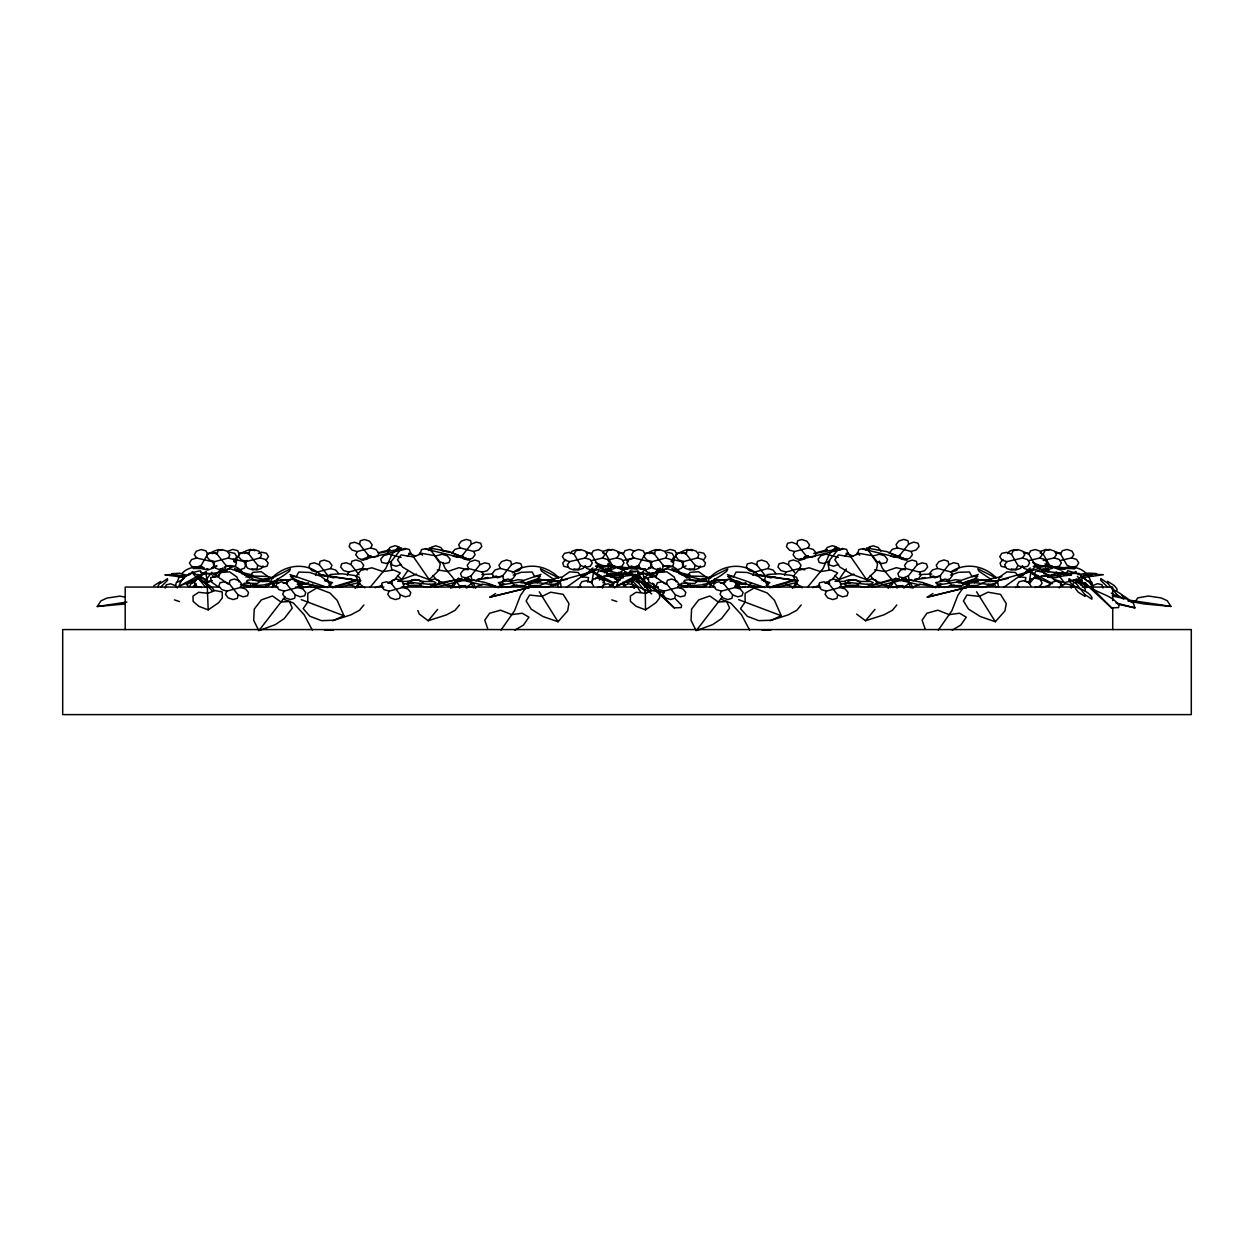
<?xml version="1.0" encoding="UTF-8"?>
<svg xmlns="http://www.w3.org/2000/svg" width="1254" height="1254" viewBox="0 0 1254 1254"><rect width="100%" height="100%" fill="white"/><g stroke="black" fill="none" stroke-linecap="round" stroke-linejoin="round"><path stroke-width="1.5" d="M591.857 582.859L593.424 572.717L594.662 572.545M1029.189 582.859L1030.757 572.717L1031.995 572.545M157.643 586.919L160.653 581.433L153.803 585.775M189.37 586.809L192.379 581.323L186.877 584.552M219.058 576.307L219.826 571.871L229.827 568.72L242.978 572.812L249.703 578.172M656.14 577.796L657.159 571.871L667.159 568.72L680.311 572.812L687.035 578.172M1029.33 583.659L1035.208 576.464M177.347 587.907L175.623 585.728L176.344 582.311L180.56 581.041M217.161 554.237L217.882 550.819L222.099 549.55L227.146 551.258L229.795 554.848L228.369 558.03L214.779 561.604L209.669 560.146L206.722 556.635L207.803 553.327L212.208 552.309L217.161 554.237L225.986 565.397L230.924 567.325L235.344 566.322L236.426 562.999L233.463 559.488L228.369 558.03M225.986 565.397L225.265 568.83L221.049 570.084L216.001 568.375L213.352 564.802L214.779 561.604M229.294 583.721L229.999 580.304L234.232 579.034L239.263 580.743L241.912 584.333L240.486 587.515L226.896 591.089L221.801 589.631L218.854 586.12L219.92 582.812L224.341 581.793L229.294 583.721L238.103 594.882L243.057 596.81L247.477 595.807L248.543 592.484L245.596 588.988L240.486 587.515M238.103 594.882L237.382 598.315L233.166 599.569L228.134 597.86L225.469 594.286L226.896 591.089M248.888 554.127L249.609 550.694L253.825 549.44L258.873 551.149L261.522 554.723L260.095 557.92L246.505 561.494L241.395 560.021L238.448 556.525L239.53 553.202L243.934 552.199L248.888 554.127L257.713 565.288L262.65 567.216L267.071 566.197L268.152 562.889L265.19 559.378L260.095 557.92M257.713 565.288L256.992 568.705L252.759 569.974L247.728 568.266L245.079 564.676L246.505 561.494M286.508 583.721L287.229 580.304L291.445 579.034L296.493 580.743L299.142 584.333L297.715 587.515L284.125 591.089L279.015 589.631L276.068 586.12L277.134 582.812L281.554 581.793L286.508 583.721L295.317 594.882L300.27 596.81L304.691 595.807L305.772 592.484L302.81 588.988L297.715 587.515M295.317 594.882L294.612 598.315L290.379 599.569L285.348 597.86L282.699 594.286L284.125 591.089M319.362 564.77L320.083 561.337L324.3 560.083L329.332 561.776L331.981 565.366L330.57 568.548L316.98 572.137L311.87 570.664L308.923 567.153L309.989 563.845L314.409 562.827L319.362 564.77L328.172 575.915L333.125 577.859L336.072 577.185M327.466 579.348L328.172 575.915M351.089 564.645L351.81 561.228L356.026 559.958L361.058 561.667L363.707 565.256L362.296 568.438L348.706 572.028L343.596 570.554L340.649 567.043L341.715 563.736L346.135 562.717L351.089 564.645L359.036 574.724M359.569 544.189L360.29 540.772L364.506 539.502L369.538 541.211L372.187 544.8L370.776 547.982L357.186 551.556L352.076 550.098L349.129 546.587L350.195 543.28L354.616 542.261L359.569 544.189L368.378 555.35L373.331 557.278L377.752 556.274L378.818 552.951L375.871 549.456L370.776 547.982M368.378 555.35L367.657 558.782L363.441 560.036L358.409 558.328L355.76 554.754L357.186 551.556M391.546 583.721L392.267 580.304L396.483 579.034L401.515 580.743L404.164 584.333L402.753 587.515L389.163 591.089L384.053 589.631L381.106 586.12L382.172 582.812L386.593 581.793L391.546 583.721L400.355 594.882L405.308 596.81L409.729 595.807L410.795 592.484L407.848 588.988L402.753 587.515M400.355 594.882L399.634 598.315L395.418 599.569L390.386 597.86L387.737 594.286L389.163 591.089M435.31 556.071L442.098 554.284L447.208 555.757L450.155 559.253L449.073 562.576L444.668 563.579L439.715 561.651L430.89 550.49L431.611 547.073L435.843 545.803L440.875 547.512L443.524 551.102M614.679 587.907L612.955 585.728L613.676 582.311L617.893 581.041M654.494 554.237L655.215 550.819L659.432 549.55L664.479 551.258L667.128 554.848L665.702 558.03L652.111 561.604L647.001 560.146L644.054 556.635L645.136 553.327L649.541 552.309L654.494 554.237L663.319 565.397L668.257 567.325L672.677 566.322L673.759 562.999L670.796 559.488L665.702 558.03M663.319 565.397L662.598 568.83L658.381 570.084L653.334 568.375L650.685 564.802L652.111 561.604M666.626 583.721L667.332 580.304L671.564 579.034L676.596 580.743L679.245 584.333L677.818 587.515L664.228 591.089L659.134 589.631L656.187 586.12L657.253 582.812L661.673 581.793L666.626 583.721L675.436 594.882L680.389 596.81L684.809 595.807L685.875 592.484L682.928 588.988L677.818 587.515M675.436 594.882L674.715 598.315L670.498 599.569L665.466 597.86L662.802 594.286L664.228 591.089M686.22 554.127L686.941 550.694L691.158 549.44L696.205 551.149L698.854 554.723L697.428 557.92L683.838 561.494L678.727 560.021L675.781 556.525L676.862 553.202L681.267 552.199L686.22 554.127L695.045 565.288L699.983 567.216L704.403 566.197L705.485 562.889L702.522 559.378L697.428 557.92M695.045 565.288L694.324 568.705L690.092 569.974L685.06 568.266L682.411 564.676L683.838 561.494M723.84 583.721L724.561 580.304L728.778 579.034L733.825 580.743L736.474 584.333L735.048 587.515L721.458 591.089L716.347 589.631L713.401 586.12L714.466 582.812L718.887 581.793L723.84 583.721L732.649 594.882L737.603 596.81L742.023 595.807L743.105 592.484L740.142 588.988L735.048 587.515M732.649 594.882L731.944 598.315L727.712 599.569L722.68 597.86L720.031 594.286L721.458 591.089M756.695 564.77L757.416 561.337L761.633 560.083L766.664 561.776L769.313 565.366L767.903 568.548L754.312 572.137L749.202 570.664L746.255 567.153L747.321 563.845L751.742 562.827L756.695 564.77L765.504 575.915L770.458 577.859L774.878 576.84M765.504 575.915L764.799 579.348L761.977 580.194M788.421 564.645L789.142 561.228L793.359 559.958L798.39 561.667L801.04 565.256L799.629 568.438L786.039 572.028L780.928 570.554L777.982 567.043L779.047 563.736L783.468 562.717L788.421 564.645L794.66 572.545M796.901 544.189L797.622 540.772L801.839 539.502L806.871 541.211L809.52 544.8L808.109 547.982L794.519 551.556L789.409 550.098L786.462 546.587L787.528 543.28L791.948 542.261L796.901 544.189L805.711 555.35L810.664 557.278L815.084 556.274L816.15 552.951L813.203 549.456L808.109 547.982M805.711 555.35L804.99 558.782L800.773 560.036L795.741 558.328L793.092 554.754L794.519 551.556M828.878 583.721L829.599 580.304L833.816 579.034L838.848 580.743L841.497 584.333L840.086 587.515L826.496 591.089L821.386 589.631L818.439 586.12L819.505 582.812L823.925 581.793L828.878 583.721L837.688 594.882L842.641 596.81L847.061 595.807L848.127 592.484L845.18 588.988L840.086 587.515M837.688 594.882L836.967 598.315L832.75 599.569L827.718 597.86L825.069 594.286L826.496 591.089M872.643 556.071L879.43 554.284L884.54 555.757L887.487 559.253L886.406 562.576L882.001 563.579L877.048 561.651L868.223 550.49L868.944 547.073L873.176 545.803L878.208 547.512L880.857 551.102M587.64 582.044L588.581 577.655L581.574 576.574L578.031 572.467L569.582 571.84L562.388 576.934L560.303 581.903L561.196 587.107M1025.286 580.586L1025.913 577.655L1018.906 576.574L1015.364 572.467L1006.915 571.84L999.72 576.934L997.635 581.903L998.529 587.107M646.656 593.44L638.725 583.376L631.687 578.69L631.608 580.383L638.537 587.154L638.176 588.628L640.872 592.139M651.719 593.926L647.691 590.744L648.052 589.27L641.327 582.452L638.521 581.433L638.725 583.376M1075.869 587.154L1075.509 588.628L1078.205 592.139L1085.055 596.465L1084.851 594.537L1076.057 583.376L1069.019 578.69L1068.941 580.383C1073.973 589.646 1086.92 588.251 1091.952 597.515L1091.873 599.224L1084.851 594.537M1085.024 590.744L1085.384 589.27L1082.688 585.775L1075.854 581.433L1076.057 583.376M1116.75 590.634L1117.11 589.161L1114.414 585.649L1107.58 581.323L1107.784 583.251L1116.577 594.412L1123.6 599.098L1123.678 597.406L1120.778 593.816L1112.173 588.831M606.434 573.297L606.983 571.605L604.506 572.859M638.161 573.188L638.709 571.479M1043.767 573.297L1044.316 571.605M1075.493 573.188L1076.042 571.479L1073.565 572.749M165.183 588.126L166.249 584.819L170.669 583.8L175.623 585.728M602.516 588.126L603.582 584.819L608.002 583.8L612.955 585.728M634.242 588.016L635.308 584.709M179.024 586.261C181.391 576.871 191.501 571.918 200.452 570.836L202.145 573.815L205.578 572.984L194.856 579.74L179.024 586.261L206.299 571.589M626.169 574.693L630.605 572.31L637.784 570.836L639.477 573.815L642.91 572.984L632.188 579.74L616.357 586.261L618.206 581.37L623.222 576.291M355.18 588.361L359.13 582.138M450.813 588.361L452.349 584.819L458.384 578.141L462.977 580.524M792.512 588.361L796.462 582.138M888.145 588.361L889.682 584.819L895.717 578.141L900.309 580.524M272.212 587.405L273.638 584.207L271.867 581.825M315.553 575.32L316.98 572.137M347.28 575.21L348.706 572.028M709.545 587.405L710.971 584.207L709.2 581.825M752.886 575.32L754.312 572.137M784.612 575.21L786.039 572.028M250.863 583.941L249.907 586.01L269.234 584.536L283.796 575.382L289.392 571.244L290.458 568.877L272.212 578.031L259.453 580.618M269.234 584.536L272.745 576.871M688.195 583.941L687.239 586.01L706.566 584.536L721.128 575.382L726.724 571.244L727.79 568.877L709.545 578.031L696.785 580.618M706.566 584.536L710.077 576.871M574.144 554.237L575.805 550.819L580.618 549.55L585.524 551.258L587.389 554.848L585.054 558.03L569.677 561.604L564.645 560.146L562.435 556.635L564.441 553.327L569.394 552.309L574.144 554.237L580.571 565.397L585.32 567.325L590.273 566.322L592.296 562.999L590.07 559.488L585.054 558.03M580.571 565.397L578.909 568.83L574.097 570.084L569.191 568.375L567.325 564.802L569.677 561.604M602.453 558.03L607.485 559.488L609.695 562.999L607.688 566.322L602.735 567.325L597.986 565.397L591.559 554.237L593.22 550.819L598.033 549.55L602.939 551.258L604.804 554.848L602.453 558.03L591.59 560.554M597.986 565.397L596.324 568.83L591.512 570.084L586.606 568.375L585.352 565.993M593.597 586.135L591.559 582.577L593.22 579.16L598.033 577.89L602.939 579.599L604.804 583.188L602.453 586.37L597.562 587.515M616.764 557.92L621.796 559.378L624.006 562.889L622 566.197L617.046 567.216L612.297 565.288L605.87 554.127L607.532 550.694L612.344 549.44L617.25 551.149L619.115 554.723L616.764 557.92L609.083 559.707M612.297 565.288L610.635 568.705L605.823 569.974L600.917 568.266L599.051 564.676M627.831 562.011L623.285 554.127L624.947 550.694L629.759 549.44L634.665 551.149M1011.476 554.237L1013.138 550.819L1017.95 549.55L1022.856 551.258L1024.722 554.848L1022.386 558.03L1007.009 561.604L1001.977 560.146L999.767 556.635L1001.774 553.327L1006.727 552.309L1011.476 554.237L1017.903 565.397L1022.653 567.325L1027.606 566.322L1029.628 562.999L1027.402 559.488L1022.386 558.03M1017.903 565.397L1016.242 568.83L1011.429 570.084L1006.523 568.375L1004.658 564.802L1007.009 561.604M1039.785 558.03L1044.817 559.488L1047.027 562.999L1045.021 566.322L1040.068 567.325L1035.318 565.397L1028.891 554.237L1030.553 550.819L1035.365 549.55L1040.271 551.258L1042.137 554.848L1039.785 558.03L1028.923 560.554M1035.318 565.397L1033.657 568.83L1028.844 570.084L1023.938 568.375L1022.684 565.993M1030.929 586.135L1028.891 582.577L1030.553 579.16L1035.365 577.89L1040.271 579.599L1042.137 583.188L1039.785 586.37L1034.895 587.515M1054.097 557.92L1059.128 559.378L1061.339 562.889L1059.332 566.197L1054.379 567.216L1049.629 565.288L1043.203 554.127L1044.864 550.694L1049.676 549.44L1054.583 551.149L1056.448 554.723L1054.097 557.92L1043.234 560.444M1049.629 565.288L1047.968 568.705L1043.156 569.974L1038.249 568.266L1036.384 564.676M1071.512 557.92L1076.543 559.378L1078.754 562.889L1076.747 566.197L1071.794 567.216L1067.044 565.288L1060.618 554.127L1062.279 550.694L1067.091 549.44L1071.998 551.149L1073.863 554.723L1071.512 557.92L1060.649 560.444M212.396 553.641L213.635 551.258L218.541 549.55L221.754 550.396M231.222 565.993L229.968 568.375L225.062 570.084L220.249 568.83M244.122 553.531L245.361 551.149L250.267 549.44L255.079 550.694M262.932 565.883L261.694 568.266L256.788 569.974L251.976 568.705M632.941 580.79L631.687 583.188L634.038 586.37L637.298 587.138M649.729 553.641L650.967 551.258L655.873 549.55L659.087 550.396M668.554 565.993L667.3 568.375L662.394 570.084L657.582 568.83M681.455 553.531L682.693 551.149L687.6 549.44L692.412 550.694M700.265 565.883L699.027 568.266L694.12 569.974L689.308 568.705M625.307 572.859L628.74 573.705L630.433 570.727L635.825 571.824M1062.64 572.859L1066.072 573.705L1067.765 570.727L1077.907 573.783M201.189 565.397L202.85 568.83L207.662 570.084L212.553 568.375L214.434 564.802L212.083 561.604L196.706 558.03L191.674 559.488L189.464 562.999L191.47 566.322L196.439 567.325L201.189 565.397L207.615 554.237L212.365 552.309L217.318 553.327M206.252 584.944L207.615 582.577L212.365 580.649M234.796 562.011L239.326 554.127L244.075 552.199L249.044 553.202M638.521 565.397L644.948 554.237L643.271 550.819L638.458 549.55L633.568 551.258L631.687 554.848L634.038 558.03L649.415 561.604L651.766 564.802L649.885 568.375L644.995 570.084L640.183 568.83L638.521 565.397L633.772 567.325L628.803 566.322L626.796 562.999L629.006 559.488L634.038 558.03M672.128 562.011L676.658 554.127L681.408 552.199L686.377 553.202M234.514 560.146L236.74 556.635L234.717 553.327L229.764 552.309M266.24 560.021L268.45 556.525L266.444 553.202L261.49 552.199L258.324 553.484M671.846 560.146L674.072 556.635L672.05 553.327L667.097 552.309M703.572 560.021L705.783 556.525L703.776 553.202L698.823 552.199M124.365 604.036L97.263 606.513L100.978 600.807L107.013 598.064L119.82 596.136L125.181 597.092M348.455 584.019L357.029 587.499L359.851 583.423M397.471 575.523L401.625 579.552L407.926 570.445M418.993 554.472L420.2 552.716M444.088 584.019L452.647 587.499L455.468 583.423M785.788 584.019L794.362 587.499L797.183 583.423M829.85 561.008L827.938 563.767L829.286 570.162M834.803 575.523L838.957 579.552L846.309 568.924M856.325 554.472L857.532 552.716M881.421 584.019L889.979 587.499L892.801 583.423M500.973 630.119L514.532 610.745L520.551 595.289L526.555 586.762L531.21 587.091M938.305 630.119L951.864 610.745L957.884 595.289L963.887 586.762L968.543 587.091M459.607 588.063L461.347 585.649L473.871 587.609L482.429 584.129L494.907 586.308M896.939 588.063L898.679 585.649L911.203 587.609L919.762 584.129L932.239 586.308M1073.079 584.129L1071.512 586.261L1074.866 587.233M570.256 553.641L572.028 551.258L577.059 549.55L579.881 550.396M559.895 580.743L557.246 584.333L558.673 587.515M584.928 565.993L583.157 568.375L578.125 570.084L573.909 568.83M610.917 586.339L613.567 582.749L616.921 581.621M824.693 550.976L827.342 547.402L832.39 545.694L836.606 546.948L837.327 550.381L828.502 561.541L823.564 563.469L819.144 562.45L818.063 559.143L821.025 555.632L826.12 554.174L838.393 557.403M1007.589 553.641L1009.36 551.258L1014.392 549.55L1017.213 550.396M997.228 580.743L994.579 584.333L996.005 587.515M1022.261 565.993L1020.49 568.375L1015.458 570.084L1011.241 568.83M1048.25 586.339L1050.899 582.749L1055.931 581.041L1060.163 582.311L1060.884 585.728L1059.16 587.907M1080.854 585.022L1082.625 582.64M206.142 579.803L211.863 572.216M642.346 581.307L649.196 572.216M285.003 596.873L258.826 630.731L253.684 620.291L254.264 609.068L261.349 599.898L272.479 595.979L281.021 602.014L289.408 601.512L292.292 608.143L284.219 618.583L275.347 624.602L260.66 630.041M722.335 596.873L696.158 630.731L691.017 620.291L691.597 609.068L698.682 599.898L709.811 595.979L718.354 602.014L726.74 601.512L729.624 608.143L721.552 618.583L712.68 624.602L697.992 630.041M401.061 557.403L388.787 554.174L383.693 555.632L380.73 559.143L381.812 562.45L386.232 563.469L391.17 561.541L399.995 550.381L404.948 548.453L409.353 549.456L410.434 552.779L407.487 556.274M453.133 556.165L457.553 557.168L462.507 555.24L471.316 544.079L476.269 542.151L480.69 543.154L481.755 546.478L478.809 549.989L473.714 551.447L460.124 547.873L455.014 549.33L452.067 552.842M470.987 575.915L479.796 564.77L484.749 562.827L489.17 563.845L490.251 567.153L487.289 570.664L482.194 572.137L468.604 568.548L463.494 570.021L460.547 573.533L461.613 576.84L466.033 577.859L470.987 575.915L471.708 579.348L475.924 580.602L480.956 578.909L483.621 575.32L482.194 572.137M502.713 575.805L511.522 564.645L516.476 562.717L520.896 563.736L521.962 567.043L519.015 570.554L513.921 572.028L500.33 568.438L495.22 569.912L492.273 573.407L493.339 576.73L497.76 577.733L502.713 575.805L503.434 579.238L506.24 580.069M890.465 556.165L894.886 557.168L899.839 555.24L908.648 544.079L913.602 542.151L918.022 543.154L919.088 546.478L916.141 549.989L911.047 551.447L897.456 547.873L892.346 549.33L889.399 552.842M908.319 575.915L917.129 564.77L922.082 562.827L926.502 563.845L927.584 567.153L924.621 570.664L919.527 572.137L905.937 568.548L900.827 570.021L897.88 573.533L898.946 576.84L903.366 577.859L908.319 575.915L909.04 579.348L913.257 580.602L918.289 578.909L920.953 575.32L919.527 572.137M940.045 575.805L948.855 564.645L953.808 562.717L958.228 563.736L959.294 567.043L956.347 570.554L951.253 572.028L937.663 568.438L932.553 569.912L929.606 573.407L930.672 576.73L935.092 577.733L940.045 575.805L940.766 579.238L943.572 580.069M602.955 582.781L604.804 578.69L601.795 579.944M370.196 587.201L385.871 568.328L391.985 554.111L398.035 547.434L402.628 549.816L405.528 549.111M363.879 604.961L359.428 610.306L350.869 614.868L332.576 620.746M417.864 610.51L419.306 614.099L428.21 620.746L437.615 609.413M459.497 604.961L455.061 610.306L446.487 614.868L428.21 620.746M807.529 587.201L823.204 568.328L829.317 554.111L835.368 547.434L839.961 549.816M801.212 604.961L796.76 610.306L788.202 614.868L769.909 620.746M832.029 579.599L837.594 572.906L830.916 569.974L820.461 571.62L809.222 567.796L798.281 570.335L793.39 576.213L796.274 583.392L802.215 587.812M856.639 614.099L865.542 620.746L874.947 609.413M896.829 604.961L892.393 610.306L883.819 614.868L865.542 620.746M565.695 559.488L562.748 562.999L563.814 566.322L568.234 567.325M844.82 556.274L847.767 552.779L846.685 549.456L842.28 548.453L837.327 550.381M1003.028 559.488L1000.081 562.999L1001.147 566.322L1005.567 567.325M235.454 562.419L236.63 561.04L233.667 561.494M672.787 562.419L673.962 561.04L671 561.494M686.659 576.464L690.202 572.357L698.635 571.73L705.83 576.824M558.014 621.749L567.623 610.855L568.94 603.582L563.156 594.349L550.663 592.202L542.12 596.355L529.564 595.054L526.116 600.995L531.194 609.115L543.045 616.56L558.014 621.749L539.267 591.794M598.534 578.643L600.603 576.291M995.347 621.749L1004.956 610.855L1006.272 603.582L1000.488 594.349L987.995 592.202L979.452 596.355L966.897 595.054L963.448 600.995L968.527 609.115L980.377 616.56L995.347 621.749L976.6 591.794M1035.867 578.643L1037.936 576.291M272.384 581.292L271.24 582.546L274.25 583.8M270.127 584.38L265.926 585.947M300.709 585.524L301.853 584.254M709.717 581.292L708.573 582.546L711.582 583.8M706.316 585.634L707.46 584.38M739.186 584.254L734.985 585.837M299.095 586.731L300.255 585.446L297.261 584.223L302.026 583.8L303.562 582.546L295.709 580.806M715.454 581.354L716.614 580.085M736.427 586.731L737.587 585.446M614.476 574.645L619.633 573.203L627.517 573.674L611.936 576.432L603.676 576.072L609.381 574.661L623.473 576.276L634.273 574.849L626.012 574.473M623.473 576.276L618.316 577.718L610.432 577.248L611.936 576.432M1051.808 574.645L1056.965 573.203L1064.85 573.674L1049.269 576.432L1041.008 576.072L1046.714 574.661L1060.806 576.276L1071.606 574.849L1063.345 574.473M1060.806 576.276L1055.649 577.718L1047.764 577.248L1049.269 576.432M1078.44 574.551L1088.691 573.094L1096.576 573.564L1080.995 576.323M1095.071 574.363L1103.332 574.74L1082.186 577.671M429.276 579.661L438.931 570.272L440.279 563.877L434.558 555.6L422.081 553.422L413.507 556.901L400.998 554.942L397.502 559.786L402.55 567.059L414.337 574.207L429.276 579.661L410.685 552.826M866.608 579.661L876.264 570.272L877.612 563.877L871.891 555.6L859.413 553.422L850.839 556.901L838.33 554.942L834.835 559.786L839.882 567.059L851.67 574.207L866.608 579.661L848.017 552.826M398.803 550.741L400.528 549.095L379.257 553.045M836.136 550.741L837.86 549.095L816.589 553.045M399.76 549.848L401.656 548.045L398.38 548.359M837.092 549.848L838.989 548.045L835.713 548.359M269.155 581.401L259.594 581.527L257.462 583.518L244.624 583.126L243.088 584.38L250.941 586.12L256.694 584.239M287.354 582.702L283.122 583.173M419.385 585.508L423.633 581.527L433.194 581.401L435.875 582.671L434.354 583.909L429.589 584.333L413.428 582.702L408.663 583.126L407.127 584.38L409.807 585.634L419.385 585.508L426.815 587.358L431.407 586.841L432.567 585.555L429.589 584.333M706.488 581.401L696.926 581.527L694.794 583.518L681.957 583.126L680.42 584.38L683.101 585.634L692.678 585.508L700.108 587.358L704.701 586.841L705.861 585.555L702.883 584.333L707.648 583.909L709.168 582.671M724.577 582.796L725.925 581.527L723.574 580.241L713.902 580.194L712.727 581.48L715.721 582.702L710.955 583.126L709.419 584.38L712.1 585.634M856.717 585.508L860.965 581.527L870.527 581.401L873.207 582.671L871.687 583.909L866.922 584.333L850.761 582.702L845.995 583.126L844.459 584.38L847.14 585.634L856.717 585.508L864.147 587.358L868.74 586.841L869.9 585.555L866.922 584.333M595.305 578.674L599.177 575.367M160.449 583.376L167.472 578.69L167.55 580.383L160.622 587.154M192.175 583.251L196.188 579.834M599.412 580.069L601.967 577.953M271.836 582.671L270.315 583.909L265.55 584.333L268.528 585.555L267.368 586.841L257.681 586.794L255.346 585.508M299.314 583.909L300.835 582.671L294.706 581.088M303.813 584.254L308.531 582.734M331.04 583.8L332.561 582.546L324.708 580.806M736.647 583.909L738.167 582.671L730.314 580.931M741.145 584.254L745.864 582.734M768.373 583.8L769.893 582.546L763.764 580.978M582.53 576.997L587.907 572.702L601.058 568.611L611.059 571.746M1019.863 576.997L1025.239 572.702L1038.39 568.611L1048.391 571.746M192.348 587.044L196.376 583.862M502.368 582.217L505.409 579.803M466.002 587.703L471.943 583.267M903.335 587.703L909.275 583.267M179.51 581.605L183.507 578.643M616.843 581.605L619.507 579.63M566.369 587.342L585.101 574.066M1003.702 587.342L1022.433 574.066M208.195 609.852L218.619 602.719L222.303 597.954L222.224 591.935L215.077 590.556L207.976 593.299L198.665 592.296L193.022 596.073L193.085 601.371L198.853 606.325L208.195 609.852L206.988 579.129L205.734 572.717L204.512 572.545M645.528 609.852L655.952 602.719L659.635 597.954L659.557 591.935L652.409 590.556L645.308 593.299L635.997 592.296L630.354 596.073L630.417 601.371L636.186 606.325L645.528 609.852L645.277 590.336M534.094 586.386L489.891 597.186L495.628 593.518M971.427 586.386L927.223 597.186L932.96 593.518M514.877 630.166L523.42 625.072L528.937 617.187L522.26 613.222L511.82 614.632L500.55 610.196L489.609 613.237L484.765 620.166L487.696 628.567M952.209 630.166L960.752 625.072L966.27 617.187L959.592 613.222L949.153 614.632L937.882 610.196L926.941 613.237L922.098 620.166L925.029 628.567M397.69 581.292L407.268 581.417L414.698 579.567L419.291 580.085L420.451 581.354M510.566 581.527L518.012 579.677L522.604 580.194L523.764 581.48L504.625 584.333L499.86 583.909L498.324 582.671L506.177 580.931L510.566 581.527L514.83 585.508L524.391 585.634L527.072 584.38L525.536 583.126L520.771 582.702M514.83 585.508L507.384 587.358L502.791 586.841L501.631 585.555L504.625 584.333M835.023 581.292L844.6 581.417L846.936 580.132L855.087 579.912M947.899 581.527L955.344 579.677L959.937 580.194L961.097 581.48L941.958 584.333L937.193 583.909L935.656 582.671L943.51 580.931L947.899 581.527L952.162 585.508L961.724 585.634L964.404 584.38L962.868 583.126L958.103 582.702M952.162 585.508L944.717 587.358L940.124 586.841L938.964 585.555L941.958 584.333M976.913 581.527L979.264 580.241M616.357 586.261L643.631 571.589M387.847 583.251L394.697 579.599L400.261 572.906L393.584 569.974L383.128 571.62L371.889 567.796L360.948 570.335L356.058 576.213L358.942 583.392L364.883 587.812M825.179 583.251L830.32 580.524M428.257 549.707L431.329 548.108M463.541 580.414L468.134 578.031L474.169 584.709L475.705 588.251M865.589 549.707L870.198 547.324M900.874 580.414L905.466 578.031L911.501 584.709L913.037 588.251M803.736 557.434L807.184 555.788M530.05 582.546L532.731 581.292L540.835 581.213M553.39 585.634L556.071 584.38M967.383 582.546L970.063 581.292M993.403 584.38L987.274 585.947M539.847 585.508L548.844 581.527L558.5 581.401L559.645 582.671C549.973 587.562 538.718 579.473 529.047 584.38L530.191 585.634L539.847 585.508L540.631 586.794L545.004 587.358L552.889 585.555L551.384 584.333M977.179 585.508L986.177 581.527L995.833 581.401L996.977 582.671C987.306 587.562 976.051 579.473 966.379 584.38L967.524 585.634L977.179 585.508L977.963 586.794L982.337 587.358L990.221 585.555L988.716 584.333M343.957 615.761L333.799 620.228L321.51 620.667L309.942 616.294L303.17 608.66L307.779 602.092L307.763 593.361L316.745 588.001L329.896 592.97L337.154 600.321L343.957 615.761L301.289 599.647M781.289 615.761L771.132 620.228L758.842 620.667L747.274 616.294L740.503 608.66L745.111 602.092L745.095 593.361L754.077 588.001L767.229 592.97L774.486 600.321L781.289 615.761L738.622 599.647M370.823 555.741L361.23 559.88L401.358 550.13M332.357 587.828L357.656 580.43M801.761 558.5L798.563 559.88L842.86 549.111M804.958 557.121L808.156 555.741M769.69 587.828L794.989 580.43M549.785 582.702L552.779 581.48L551.603 580.194L543.625 580.053M213.838 567.325L217.005 566.04M646.531 553.594L649.697 552.309L654.651 553.327M682.897 567.216L686.063 565.93M442.646 582.326L439.339 583.612L438.634 580.179L434.401 578.925L429.37 580.633M879.979 582.326L876.671 583.612L875.966 580.179L871.734 578.925L866.702 580.633M1060.884 585.728L1065.822 583.8L1070.242 584.819L1071.324 588.126M401.625 579.552L416.547 574.097M838.957 579.552L853.88 574.097M211.487 567.764L216.425 566.024M648.82 567.764L652.111 566.604M227.962 551.149L232.852 549.44L237.664 550.694L239.326 554.127M199.496 578.47L196.235 579.599L194.354 583.188L196.706 586.37L201.596 587.515M378.128 552.889L390.025 549.66M334.567 586.496L354.741 580.367M430.2 586.496L441.8 582.452L462.021 578.752L459.152 581.448L460.876 579.803L453.29 580.43L431.188 586.449M665.294 551.149L670.185 549.44L674.997 550.694L676.658 554.127M633.568 579.599L636.828 578.47M813.799 553.469L827.358 549.66M771.9 586.496L793.798 579.944M869.194 585.916L891.139 579.52L899.353 578.752L896.485 581.448L898.209 579.803L890.622 580.43L868.52 586.449M513.168 575.1L521.178 572.326L532.088 571.965L534.69 576.589L540.427 576.213L537.464 578.831L524.689 583.235M521.758 581.057L540.976 574.426M950.501 575.1L958.511 572.326L969.42 571.965L972.022 576.589L977.759 576.213L974.797 578.831L962.022 583.235M957.241 581.699L978.308 574.426M401.155 564.519L396.123 566.228L391.891 564.958L391.17 561.541M502.682 580.743L507.713 579.034L511.945 580.304M509.328 579.928L512.682 578.799L515.331 575.21L513.921 572.028M603.754 551.149L608.786 549.44L611.607 550.287M534.408 580.633L539.439 578.925L542.261 579.771M614.883 568.266L609.852 569.974L605.635 568.705M838.487 564.519L833.455 566.228L829.223 564.958L828.502 561.541M940.014 580.743L945.046 579.034L949.278 580.304M946.66 579.928L950.015 578.799L952.664 575.21L951.253 572.028M1041.086 551.149L1046.118 549.44L1048.94 550.287M971.74 580.633L976.772 578.925L979.593 579.771M1052.216 568.266L1047.184 569.974L1042.967 568.705M375.165 587.687L382.486 585.336M812.498 587.687L819.818 585.336M205.672 582.232L211.033 580.524M578.172 587.515L581.323 586.511M1015.505 587.515L1018.656 586.511M561.228 577.028L553.641 578.721L552.842 580.226L558.077 581.213L594.804 570.836L581.825 575.915L586.073 574.975A40.52 22.4 -88.3 0 1 592.923 567.984M609.381 585.994L612.689 584.975M1001.915 576.668L990.974 578.721L990.174 580.226L995.41 581.213L1032.136 570.836L1019.157 575.915L1023.405 574.975A40.52 22.4 -88.3 0 1 1030.255 567.984M1041.76 587.53L1050.021 584.975M304.879 587.421L309.91 585.884M495.346 587.421L500.393 585.884M742.211 587.421L745.566 586.402M932.678 587.421L939.403 585.383M261.725 580.179L265.958 578.925L269.312 580.053M699.058 580.179L703.29 578.925L706.645 580.053M233.322 559.049L243.809 561.494L247.163 560.522M193.351 587.358L196.706 586.37M630.684 587.358L634.038 586.37M320.569 587.53L324.034 586.574M757.902 587.53L761.366 586.574M628.05 568.705L623.238 569.974L618.332 568.266M1065.383 568.705L1060.571 569.974L1055.664 568.266M627 582.687L632.047 581.37M1053.611 579.27L1064.332 582.687L1077.797 579.176L1081.7 576.73L1079.239 573.47C1065.163 573.533 1051.793 572.028 1037.967 570.962M489.891 597.186L529.078 587.515L527.385 588.032L530.238 583.925L525.332 583.878M927.223 597.186L966.411 587.515L964.718 588.032L967.571 583.925L962.664 583.878M313.453 587.295L317.043 586.386M750.785 587.295L754.375 586.386M511.773 586.355L516.914 585.101M949.106 586.355L954.247 585.101M339.097 587.389L359.773 582.373M434.73 587.389L465.877 579.818M776.43 587.389L797.105 582.373M872.063 587.389L903.209 579.818M623.316 560.444L634.179 557.92M558.077 581.213L567.2 579.176M995.41 581.213L1008.2 578.36M639.415 566.197L634.461 567.216L631.295 565.93M203.367 573.564L215.625 573.736M640.7 573.564L652.958 573.736M274.563 580.994L278.043 580.336L277.244 578.831M711.896 580.994L715.376 580.336L714.576 578.831M477.241 579.395L480.721 578.752M914.574 579.395L918.053 578.752M185.858 576.244L173.146 574.473L164.885 574.849L175.685 576.276L189.777 574.661M335.978 586.198L339.536 585.571M431.611 586.198L435.169 585.571M773.31 586.198L776.869 585.571M868.944 586.198L872.502 585.571M484.216 578.11L487.743 577.53M493.041 576.652L496.568 576.072M921.549 578.11L925.076 577.53M930.374 576.652L933.901 576.072M200.044 567.435L193.288 568.485L204.543 568.564M206.518 568.877L207.945 568.642M211.707 568.062L215.422 567.482M357.029 587.499L362.39 586.653M452.647 587.499L465.171 585.54L466.911 587.954M637.377 567.435L630.621 568.485L640.12 568.642M643.851 568.877L645.277 568.642M649.039 568.062L652.754 567.482M794.362 587.499L801.51 586.37M889.979 587.499L902.504 585.54L904.244 587.954M245.815 576.997L249.327 576.464L252.869 572.357L261.302 571.73L268.497 576.824M97.263 606.513L126.936 602.061M730.11 581.213L738.214 581.292L740.895 582.546L736.192 584.082M481.881 574.598L492.571 573.877M477.633 579.661L503.403 576.135M919.213 574.598L931.816 574.003M914.965 579.661L940.735 576.135M625.15 572.608L626.389 572.435M1062.483 572.608L1063.721 572.435M252.556 580.053L260.66 580.194L263.356 581.48M284.282 579.944L290.662 579.912M257.086 586.982L254.17 587.358L252.712 584.38M689.888 580.053L697.992 580.194L700.688 581.48M721.614 579.944L727.994 579.912M694.418 586.982L691.503 587.358L690.045 584.38M600.635 570.962L606.967 570.523L620.228 573.721L630.229 572.482M280.818 579.912L288.969 580.132M718.15 579.912L726.301 580.132M404.07 587.248L411.516 585.383L421.078 585.524M546.336 579.944L554.315 580.085M541.477 586.794L531.806 586.841L530.63 585.555M841.403 587.248L848.848 585.383L858.41 585.524M980.957 580.053L988.936 580.194L990.111 581.48M983.669 579.944L991.648 580.085M978.81 586.794L969.138 586.841L967.963 585.555M273.905 581.135L276.962 580.806M711.237 581.135L714.294 580.806M402.879 584.066L412.738 583.063M840.211 584.066L850.071 583.063M535.192 580.931L527.323 582.671L528.859 583.909M550.945 585.994L558.798 584.254L557.262 583.016M971.787 581.135L978.167 581.213M988.277 585.994L993.45 585.524M276.35 583.016L279.517 582.734M188.978 573.58L192.881 573.25C197.913 581.59 208.995 582.232 214.199 590.43M626.31 573.58L630.213 573.25C635.245 581.59 646.327 582.232 651.531 590.43M302.778 586.762L299.69 586.982L302.23 587.609M740.111 586.762L737.023 586.982L739.562 587.609M664.416 592.828L657.488 590.853L646.86 582.624L674.213 607.876L681.283 607.579L681.58 605.196L675.498 599.004M1111.546 607.876L1118.615 607.579L1118.913 605.196C1110.683 593.267 1094.444 593.816 1085.478 582.953L1084.193 582.624L1111.546 607.876L1091.826 587.812A40.661 27.541 -47.4 0 0 1060.273 568.752M654.807 573.047L646.202 574.536L649.07 575.053M307.199 583.737L300.647 583.815L303.515 587.922M746.177 583.721L737.979 583.815L740.848 587.922M219.246 587.06L125.196 587.06L125.196 629.571M240.016 587.06L278.027 587.06M295.662 587.06L383.834 587.06M401.468 587.06L638.552 587.06M644.431 587.06L658.146 587.06M677.74 587.06L714.968 587.06M734.562 587.06L820.774 587.06M839.271 587.06L961.849 587.06M964.608 587.06L1077.452 587.06M1082.108 587.06L1112.721 587.06L1112.721 600.588M618.175 577.718L623.363 577.78M184.307 577.765L175.685 576.276M761.821 629.978L770.787 630.151M324.488 629.978L333.454 630.151M606.983 574.395L614.601 575.053M1112.251 596.011L1126.923 599.02L1133.506 603.315L1134.901 607.876L1118.537 604.365M1032.763 562.529L1039.785 565.57L1074.944 568.595L1058.376 568.47L1044.848 564.002M595.431 562.529L602.453 565.57L637.612 568.595L621.043 568.47L607.516 564.002M664.432 570.852L647.989 573.83L637.988 572.592M227.099 570.852L210.656 573.83L200.656 572.592M1170.954 606.403L1143.852 603.926L1127.973 600.932L1135.716 601.121L1137.691 597.907L1148.398 596.026L1161.22 597.954L1167.239 600.697L1170.954 606.403L1129.399 600.164A40.692 38.608 -85.6 0 0 1121.64 594.851M906.767 580.006L902.974 579.693L904.698 581.339L901.83 578.643L922.051 582.342L933.65 586.386M469.435 580.006L465.642 579.693L467.366 581.339L464.497 578.643L484.718 582.342L496.318 586.386M638.02 573.141L641.907 573.47M969.358 584.192L964.655 582.671L967.336 581.401L975.44 581.339M720.454 583.173L723.793 583.518M1024.518 580.978L1028.703 582.546M587.186 580.978L591.371 582.546M641.844 572.545L643.067 572.717L644.964 586.59M797.952 580.79L755.943 574.379L764.815 576.244L768.028 574.442L779.455 573.768L791.509 575.429L796.462 577.279L797.952 580.79L758.889 575.429A40.677 36.523 -69.6 0 0 709.842 577.373M360.619 580.79L318.61 574.379L327.482 576.244L330.695 574.442L342.123 573.768L354.177 575.429L359.13 577.279L360.619 580.79L321.557 575.429A40.677 36.523 -69.6 0 0 272.51 577.373M619.774 573.627L608.974 573.674L610.479 574.473M1039.785 565.57L1061.715 568.987M874.634 569.865L885.089 571.51L896.344 567.686L905.451 569.802M602.453 565.57L624.382 568.987M437.301 569.865L447.756 571.51L459.011 567.686L468.118 569.802M1083.534 574.536L1092.532 576.166M761.115 587.405C749.876 584.756 737.086 583.471 727.79 576.323L733.543 576.715L736.129 572.075L747.039 572.451L758.262 576.323L765.865 582.326L767.95 587.201M323.783 587.405C312.544 584.756 299.753 583.471 290.458 576.323L296.21 576.715L298.797 572.075L309.707 572.451L320.93 576.323L328.532 582.326L330.617 587.201M710.783 577.984C700.202 574.52 688.665 578.157 678.539 573.36M673.414 570.946L690.155 575.147M704.67 580.1L682.145 575.084A40.52 22.4 88.3 0 0 663.319 566.4M273.45 577.984C262.87 574.52 251.333 578.157 241.207 573.36M236.081 570.946L252.822 575.147M267.337 580.1L244.812 575.084A40.52 22.4 88.3 0 0 224.294 567.121M1056.009 552.199L1060.429 553.202M1024.283 552.309L1028.703 553.327M1034.346 566.542L1037.293 567.216M618.677 552.199L623.097 553.202M586.95 552.309L591.371 553.327M595.54 566.197L599.961 567.216M673.445 559.707L681.141 561.494L683.493 564.676L681.612 568.266L676.721 569.974L671.909 568.705M862.689 549.001L907.003 559.77L886.782 551.635L866.561 547.935L869.43 550.631L867.705 548.986M897.974 579.709L919.731 584.991M825.179 582.812L828.596 583.643M441.377 550.428L449.92 552.512M425.357 549.001L469.67 559.77L449.449 551.635L429.229 547.935L432.097 550.631L430.373 548.986M460.641 579.709L482.398 584.991M638.458 577.89L643.271 579.16L644.948 582.577M234.576 568.705L239.389 569.974L244.279 568.266L246.16 564.676L243.809 561.494M201.126 577.89L205.938 579.16L207.615 582.577M1115.982 602.892L1134.901 607.876M799.629 568.438L804.723 569.912M767.903 568.548L772.997 570.021L775.944 573.533M362.296 568.438L367.391 569.912M330.57 568.548L335.664 570.021L338.611 573.533M1039.785 586.37L1043.14 587.358M1087.657 580.931L1091.889 582.201L1092.595 585.618L1097.548 583.69L1101.968 584.709L1103.034 588.016M766.147 585.493L772.872 587.53M328.814 585.493L335.539 587.53M649.666 575.774L652.456 576.652A40.52 22.4 88.3 0 1 660.2 567.952M677.85 584.536L686.894 587.342M212.334 575.774L215.124 576.652A40.52 22.4 88.3 0 1 222.867 567.952M240.517 584.536L249.562 587.342M658.334 587.515L648.851 582.044L647.91 577.655L654.933 576.574L658.475 572.467L666.909 571.84L674.103 576.934L676.204 581.903M614.491 578.69L619.852 580.398M888.961 552.92L907.003 559.77M924.229 583.643L935.876 587.718M451.628 552.92L469.67 559.77M488.59 584.176L498.543 587.718M883.913 584.63L893.052 587.577M446.581 584.63L455.719 587.577M787.261 578.799L792.293 580.492M762.181 579.489L765.536 580.633L768.185 584.207M611.795 599.882L616.827 601.575M349.929 578.799L354.96 580.492M324.849 579.489L328.203 580.633L330.852 584.207M174.463 599.882L179.494 601.575M727.257 574.536L764.94 587.546M289.925 574.536L327.607 587.546M826.417 582.342L829.74 583.486M389.085 582.342L392.408 583.486M1082.939 583.753L1073.361 579.63M1051.213 583.862L1041.635 579.74L1030.913 572.984L1034.346 573.815L1036.039 570.836L1043.218 572.31L1047.654 574.693M613.88 583.862L604.303 579.74L593.581 572.984L597.014 573.815L598.707 570.836L605.886 572.31L610.322 574.693M868.223 550.49L863.285 548.562L858.865 549.581L857.783 552.889L859.758 555.224M720.611 599.083L730.737 603.033L741.522 614.805L749.61 630.025M430.89 550.49L425.952 548.562L421.532 549.581L420.451 552.889L422.426 555.224M283.279 599.083L293.405 603.033L304.189 614.805L312.277 630.025M638.537 587.154L647.691 590.744M846.136 553.312L853.002 556.086M408.804 553.312L415.67 556.086M1055.868 552.199L1060.618 554.127M1040.036 552.842L1043.203 554.127M1024.142 552.309L1028.891 554.237M1055.868 580.539L1060.618 582.467L1062.655 586.026M1028.891 582.577L1024.142 580.649L1019.188 581.668L1017.166 584.975L1018.656 587.311M618.535 552.199L623.285 554.127M602.704 552.842L605.87 554.127M586.809 552.309L591.559 554.237M591.559 582.577L586.809 580.649L581.856 581.668L579.834 584.975L581.323 587.311M850.761 582.702L847.767 581.48L848.942 580.194L853.519 579.677L860.965 581.527M686.722 582.702L683.728 581.48L684.903 580.194L689.481 579.677L696.926 581.527M413.428 582.702L410.434 581.48L411.61 580.194L416.187 579.677L423.633 581.527M249.389 582.702L246.395 581.48L247.571 580.194L252.148 579.677L259.594 581.527M274.767 585.634L272.087 584.38L273.623 583.126L278.388 582.702L275.394 581.48L276.57 580.194L286.241 580.241L288.592 581.527M880.371 583.141L873.521 579.489L870.182 575.476M441.33 582.232L436.188 579.489L432.849 575.476M1061.934 571.479L1066.072 573.705M1075.979 579.034L1082.594 582.593M1030.208 571.589L1052.514 583.596M637.612 572.2L640.575 573.783M624.602 571.479L628.74 573.705M592.876 571.589L613.535 582.702M173.146 574.473L171.641 573.674L179.541 573.203L184.683 574.645M990.895 579.332L978.841 571.134L977.759 568.767L996.021 577.922L995.488 576.762M558.422 582.389L541.509 571.134L540.427 568.767L558.688 577.922L558.155 576.762M684.637 575.037L691.22 579.693M651.39 574.066L665.576 584.113M247.304 575.037L253.888 579.693M214.058 574.066L228.244 584.113M217.835 586.511L211.518 582.044L210.578 577.655L217.6 576.574L221.143 572.467L229.576 571.84L236.771 576.934L238.871 581.903M648.71 579.74L644.728 576.777L644.509 581.668L643.396 580.132L648.381 586.041M1107.595 587.044L1100.667 580.273L1100.746 578.564L1107.784 583.251M974.64 582.702L973.135 581.48L981.02 579.677L985.393 580.241L986.177 581.527M537.308 582.702L535.803 581.48L543.687 579.677L548.061 580.241L548.844 581.527M1111.279 593.126L1116.781 596.355L1116.577 594.412M205.64 587.264L199.762 580.069M645.7 587.452L635.888 576.291L629.524 571.605L630.057 573.297M647.001 588.581L649.603 590.869M212.271 590.869L198.555 576.291L192.191 571.605L192.724 573.297M844.6 581.417L846.716 583.408M407.268 581.417L409.384 583.408M1083.597 577.436L1087.359 581.26M1051.871 577.561L1055.633 581.37M614.538 577.561L618.3 581.37M674.213 607.876L654.494 587.812A40.661 27.541 -47.4 0 0 654.055 584.113M856.623 580.085L857.783 581.354M1085.713 586.041L1080.729 580.132L1081.841 581.668L1082.061 576.777L1088.707 581.715L1093.19 587.186M898.021 587.091L882.346 568.203L879.289 561.102M460.688 587.091L445.013 568.203L442.725 562.874M1077.437 576.307L1086.748 587.656M652.503 583.094L654.745 585.822M640.104 576.307L649.415 587.656M1056.354 572.106L1057.561 573.721M1059.818 576.699L1064.332 582.687M619.021 572.106L620.228 573.721M622.924 582.749L625.574 586.339M185.592 582.749L188.241 586.339M196.706 558.03L194.354 554.848L196.235 551.258L201.126 549.55L205.938 550.819L207.615 554.237M908.382 583.533L911.203 587.609M471.049 583.533L473.871 587.609M623.285 582.467L625.323 586.026M1072.609 580.68L1073.863 583.079M937.663 568.438L936.236 565.256L938.885 561.667L943.917 559.958L948.149 561.228L948.855 564.645M937.365 584.333L938.791 587.515M911.047 551.447L912.473 554.644L909.808 558.218L904.777 559.927L900.56 558.657L899.839 555.24M897.456 547.873L896.03 544.691L898.679 541.101L903.711 539.392L907.943 540.662L908.648 544.079M905.937 568.548L904.51 565.366L907.159 561.776L912.191 560.083L916.423 561.337L917.129 564.77M500.33 568.438L498.904 565.256L501.553 561.667L506.585 559.958L510.817 561.228L511.522 564.645M500.032 584.333L501.459 587.515M473.714 551.447L475.141 554.644L472.476 558.218L467.444 559.927L463.228 558.657L462.507 555.24M460.124 547.873L458.698 544.691L461.347 541.101L466.378 539.392L470.611 540.662L471.316 544.079M468.604 568.548L467.178 565.366L469.827 561.776L474.858 560.083L479.091 561.337L479.796 564.77M388.787 554.174L387.361 550.976L390.01 547.402L395.057 545.694L399.274 546.948L399.995 550.381M635.888 576.291L635.073 574.348L641.202 578.674L644.509 583.659M198.555 576.291L197.74 574.348L203.869 578.674L207.176 583.659M633.991 588.126L632.909 584.819L628.489 583.8L623.551 585.728L622.83 582.311M390.605 563.767L391.953 570.162M637.095 580.069L637.361 581.542M1112.721 608.315L1112.721 629.571M622.94 568.752A40.661 27.541 -47.4 0 1 651.672 577.342M177.237 582.201A40.661 27.541 47.4 0 1 179.212 577.232M182.285 573.078A40.661 27.541 47.4 0 1 203.932 567.623M512.306 572.812A40.677 36.523 69.6 0 1 558.375 577.263M310.835 586.982A40.473 11.505 -88.5 0 1 312.591 584.066M501.302 586.982A40.473 11.505 -88.5 0 1 503.073 584.066M608.033 567.827A40.52 22.4 -88.3 0 1 612.187 571.463M595.901 566.447A40.52 22.4 -88.3 0 1 601.293 565.554M619.617 573.078A40.661 27.541 47.4 0 1 639.226 567.294M951.269 571.667A40.677 36.523 69.6 0 1 995.707 577.263M748.168 586.982A40.473 11.505 -88.5 0 1 750.832 583M938.635 586.982A40.473 11.505 -88.5 0 1 940.406 584.066M1045.366 567.827A40.52 22.4 -88.3 0 1 1049.52 571.463M1033.233 566.447A40.52 22.4 -88.3 0 1 1038.625 565.554M1191.3 629.571L62.7 629.571L62.7 714.608L1191.3 714.608L1191.3 629.571"/></g></svg>
